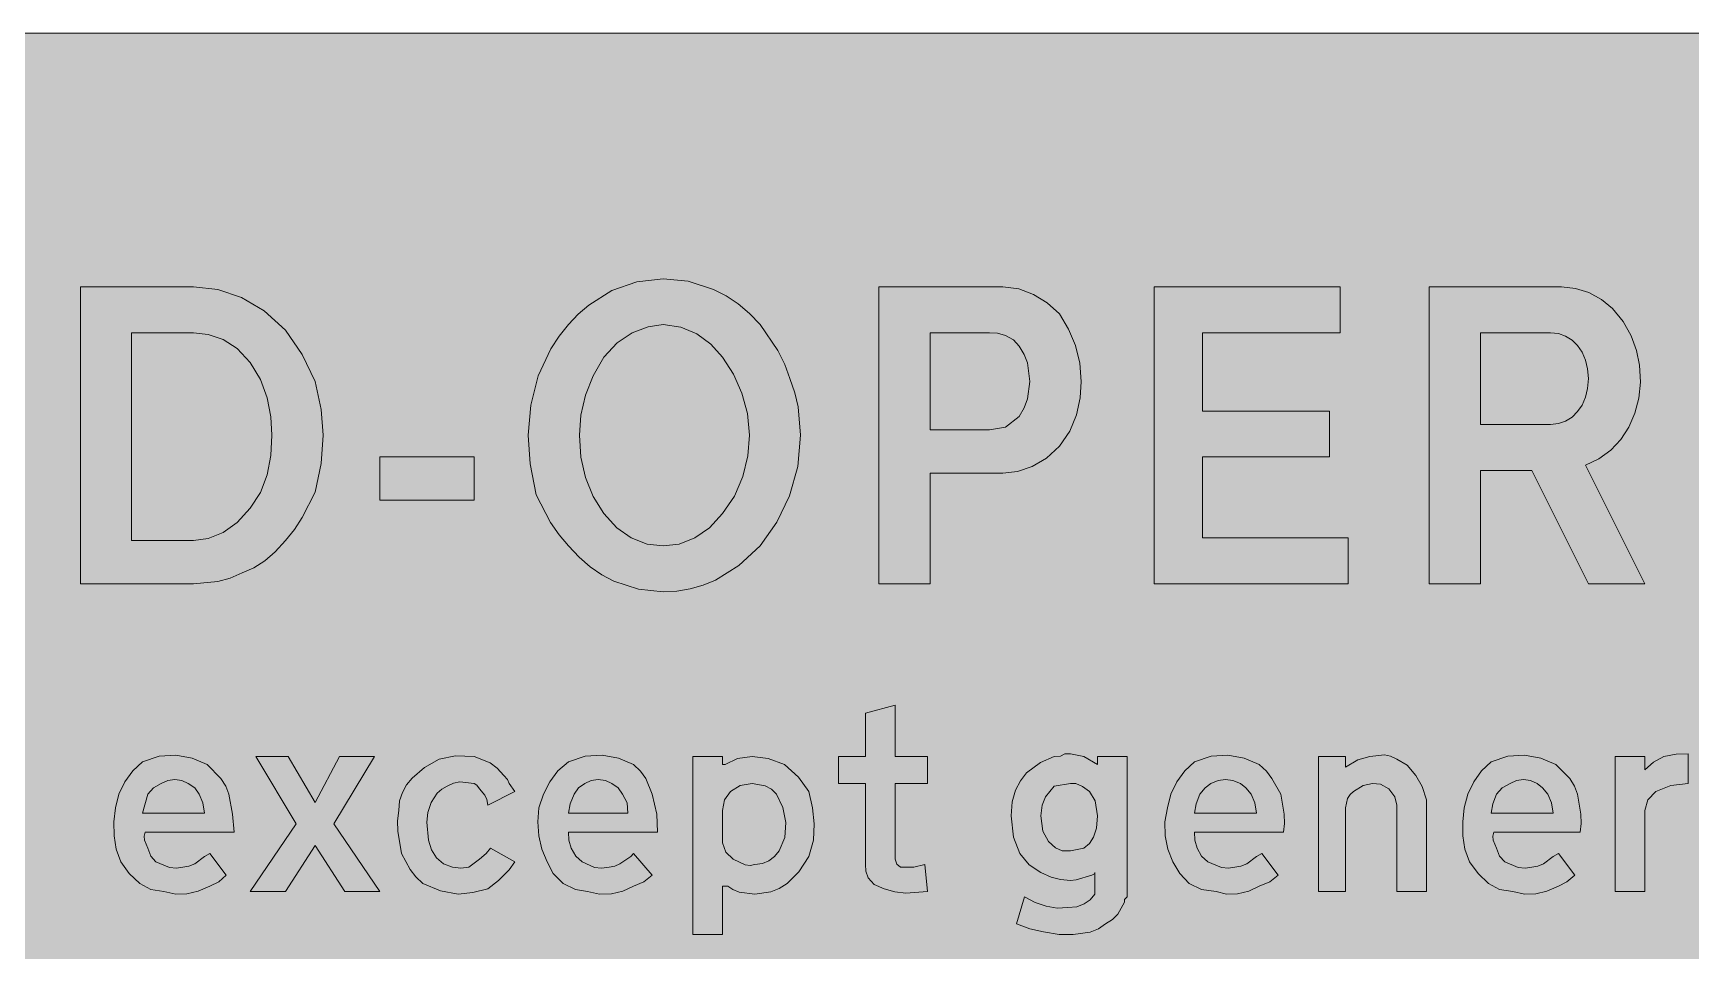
# Model space of a CAD drawing. Header units: metres. Extents: x 10 to 559, y 12 to 260.
# Drawn here: x 342.1 to 452.7, y 198.7 to 259.9 of the extents above; entities that cross this region are included whole.
import ezdxf

# ---------------------------------------------------------------- set-up
doc = ezdxf.new("R2010")
doc.units = ezdxf.units.M
for name, color, linetype, true_color in [('FILL_FIREBRICK_C36B00', 7, 'Continuous', 0xc36b00), ('FILL_WHITE_FFFFFF', 7, 'Continuous', 0xffffff), ('STROKE_WHITE_FFFFFF', 7, 'Continuous', 0xffffff)]:
    doc.layers.add(name, color=color, linetype=linetype, true_color=true_color)

msp = doc.modelspace()

# ---------------------------------------------------------------- hatches: boundary and pattern name
at = {"layer": 'FILL_FIREBRICK_C36B00', "true_color": 0xc36b00}
h = msp.add_hatch(color=7, dxfattribs=at)
h.dxf.hatch_style = 1
h.paths.add_polyline_path([(553.76, 259.79), (555.08, 259.4), (556.32, 258.78), (557.46, 257.94), (558.3, 256.8), (558.92, 255.55), (559.31, 254.24), (559.44, 252.9), (559.44, 19.08), (559.31, 17.73), (558.9, 16.38), (558.25, 15.14), (557.46, 14.04), (556.29, 13.12), (555.01, 12.51), (553.69, 12.17), (552.42, 12.06), (17.46, 12.06), (16.12, 12.17), (14.81, 12.51), (13.56, 13.12), (12.42, 14.04), (11.48, 15.18), (10.8, 16.42), (10.4, 17.74), (10.26, 19.08), (10.26, 252.9), (10.4, 254.25), (10.8, 255.6), (11.48, 256.77), (12.42, 257.94), (13.52, 258.88), (14.76, 259.56), (16.11, 259.87), (17.46, 259.92), (552.42, 259.92), (553.76, 259.79)])
at = {"layer": 'FILL_WHITE_FFFFFF', "true_color": 0xffffff}
h = msp.add_hatch(color=7, dxfattribs=at)
h.dxf.hatch_style = 1
h.paths.add_polyline_path([(387.49, 242.82), (388.33, 242.4), (389.13, 241.87), (389.89, 241.23), (390.6, 240.48), (391.79, 238.75), (392.25, 237.82), (392.58, 236.88), (392.92, 235.93), (393.14, 234.99), (393.3, 233.1), (393.11, 231.01), (392.56, 229.07), (391.71, 227.3), (390.6, 225.72), (389.18, 224.41), (387.63, 223.45), (386.8, 223.11), (385.94, 222.86), (385.05, 222.71), (384.12, 222.66), (382.48, 222.83), (380.83, 223.38), (380.03, 223.8), (379.26, 224.33), (378.52, 224.97), (377.82, 225.72), (377.18, 226.46), (376.6, 227.29), (375.66, 229.14), (375.25, 231.19), (375.12, 233.1), (375.29, 235.11), (375.79, 237.06), (376.64, 238.87), (377.19, 239.71), (377.82, 240.48), (378.46, 241.18), (379.16, 241.79), (380.7, 242.75), (382.38, 243.34), (384.12, 243.54), (385.79, 243.37), (387.49, 242.82)])
h.paths.add_polyline_path([(382.07, 239.94), (381.06, 239.26), (380.16, 238.32), (379.45, 237.07), (378.94, 235.78), (378.64, 234.45), (378.54, 233.1), (378.64, 231.65), (378.94, 230.29), (379.45, 229.02), (380.16, 227.88), (381.03, 226.93), (382, 226.26), (383.05, 225.85), (384.12, 225.72), (385.19, 225.85), (386.23, 226.26), (387.21, 226.93), (388.08, 227.88), (388.89, 229.05), (389.45, 230.35), (389.78, 231.73), (389.88, 233.1), (389.75, 234.55), (389.38, 235.91), (388.82, 237.18), (388.08, 238.32), (387.31, 239.19), (386.37, 239.87), (385.3, 240.32), (384.12, 240.48), (383.12, 240.34), (382.07, 239.94)], flags=16)
h = msp.add_hatch(color=7, dxfattribs=at)
h.dxf.hatch_style = 1
h.paths.add_polyline_path([(355.99, 242.3), (357.51, 241.41), (358.92, 240.12), (360.04, 238.48), (360.9, 236.7), (361.3, 234.83), (361.44, 233.1), (361.3, 231.21), (360.9, 229.32), (360.04, 227.63), (359.53, 226.81), (358.92, 226.08), (358.24, 225.34), (357.55, 224.73), (356.82, 224.26), (356.04, 223.92), (355.23, 223.58), (354.42, 223.36), (352.8, 223.2), (345.24, 223.2), (345.24, 243), (352.8, 243), (354.41, 242.83), (355.99, 242.3)])
h.paths.add_polyline_path([(348.66, 226.08), (352.8, 226.08), (353.77, 226.21), (354.76, 226.62), (355.71, 227.29), (356.58, 228.24), (357.26, 229.28), (357.7, 230.47), (357.95, 231.76), (358.02, 233.1), (357.95, 234.34), (357.7, 235.6), (357.26, 236.82), (356.58, 237.96), (355.71, 238.88), (354.76, 239.49), (353.77, 239.83), (352.8, 239.94), (348.66, 239.94), (348.66, 226.08)], flags=16)
h = msp.add_hatch(color=7, dxfattribs=at)
h.dxf.hatch_style = 1
h.paths.add_polyline_path([(408.83, 242.5), (409.74, 241.94), (410.58, 241.2), (411.18, 240.19), (411.64, 239.08), (411.92, 237.91), (412.02, 236.7), (411.95, 235.59), (411.71, 234.47), (411.26, 233.38), (410.58, 232.38), (409.71, 231.57), (408.76, 231.01), (407.77, 230.68), (406.8, 230.58), (401.94, 230.58), (401.94, 223.2), (398.52, 223.2), (398.52, 243), (406.8, 243), (407.85, 242.87), (408.83, 242.5)])
h.paths.add_polyline_path([(405.9, 233.46), (406.98, 233.64), (407.88, 234.36), (408.22, 234.93), (408.44, 235.53), (408.6, 236.7), (408.44, 237.94), (408.22, 238.5), (407.88, 239.04), (407.5, 239.47), (406.98, 239.76), (406.44, 239.92), (405.9, 239.94), (401.94, 239.94), (401.94, 233.46), (405.9, 233.46)], flags=16)
h = msp.add_hatch(color=7, dxfattribs=at)
h.dxf.hatch_style = 1
h.paths.add_polyline_path([(416.88, 243), (429.3, 243), (429.3, 239.94), (420.12, 239.94), (420.12, 234.72), (428.58, 234.72), (428.58, 231.66), (420.12, 231.66), (420.12, 226.26), (429.84, 226.26), (429.84, 223.2), (416.88, 223.2), (416.88, 243)])
h = msp.add_hatch(color=7, dxfattribs=at)
h.dxf.hatch_style = 1
h.paths.add_polyline_path([(444.06, 243), (445, 242.9), (445.9, 242.62), (446.74, 242.16), (447.48, 241.56), (448.19, 240.69), (448.72, 239.74), (449.07, 238.75), (449.28, 237.78), (449.33, 236.65), (449.22, 235.58), (448.96, 234.57), (448.56, 233.64), (448.02, 232.82), (447.36, 232.11), (446.57, 231.54), (445.68, 231.12), (449.64, 223.2), (445.86, 223.2), (442.08, 230.76), (438.66, 230.76), (438.66, 223.2), (435.24, 223.2), (435.24, 243), (444.06, 243)])
h.paths.add_polyline_path([(443.86, 233.88), (444.34, 234.05), (444.77, 234.31), (445.14, 234.68), (445.44, 235.12), (445.67, 235.64), (445.81, 236.23), (445.86, 236.88), (445.81, 237.53), (445.67, 238.12), (445.44, 238.64), (445.14, 239.09), (444.77, 239.45), (444.34, 239.72), (443.86, 239.88), (443.34, 239.94), (438.66, 239.94), (438.66, 233.82), (443.34, 233.82), (443.86, 233.88)], flags=16)
h = msp.add_hatch(color=7, dxfattribs=at)
h.dxf.hatch_style = 1
h.paths.add_polyline_path([(371.52, 231.66), (371.52, 228.78), (365.22, 228.78), (365.22, 231.66), (371.52, 231.66)])
h = msp.add_hatch(color=7, dxfattribs=at)
h.dxf.hatch_style = 1
h.paths.add_polyline_path([(399.71, 204.5), (399.96, 204.3), (400.86, 204.3), (401.58, 204.48), (401.76, 202.68), (400.32, 202.57), (399.58, 202.65), (398.88, 202.86), (398.2, 203.15), (397.8, 203.58), (397.64, 204.03), (397.62, 204.48), (397.62, 209.88), (395.82, 209.88), (395.82, 211.68), (397.62, 211.68), (397.62, 214.56), (399.6, 215.1), (399.6, 211.68), (401.76, 211.68), (401.76, 209.88), (399.6, 209.88), (399.6, 204.84), (399.71, 204.5)])
h = msp.add_hatch(color=7, dxfattribs=at)
h.dxf.hatch_style = 1
h.paths.add_polyline_path([(349.2, 203.22), (348.5, 203.87), (347.94, 204.66), (347.63, 205.5), (347.49, 206.39), (347.48, 207.32), (347.58, 208.26), (347.81, 209.17), (348.21, 209.99), (348.74, 210.72), (349.38, 211.32), (350.49, 211.7), (351.61, 211.77), (352.7, 211.57), (353.7, 211.14), (354.62, 210.22), (354.94, 209.7), (355.14, 209.16), (355.39, 207.83), (355.5, 206.64), (349.56, 206.64), (349.49, 206.37), (349.51, 206.1), (349.74, 205.56), (349.94, 205.04), (350.28, 204.66), (351.18, 204.28), (351.65, 204.23), (352.08, 204.3), (352.48, 204.36), (352.87, 204.53), (353.52, 205.02), (353.88, 205.2), (354.96, 203.76), (354.49, 203.33), (353.88, 203.04), (353.1, 202.71), (352.35, 202.52), (351.6, 202.51), (350.82, 202.68), (349.94, 202.82), (349.2, 203.22)])
h.paths.add_polyline_path([(353.41, 208.6), (353.16, 209.16), (352.87, 209.59), (352.44, 209.88), (352.01, 210.08), (351.54, 210.15), (351.07, 210.08), (350.64, 209.88), (350.12, 209.59), (349.74, 209.16), (349.38, 207.9), (353.52, 207.9), (353.41, 208.6)], flags=16)
h = msp.add_hatch(color=7, dxfattribs=at)
h.dxf.hatch_style = 1
h.paths.add_polyline_path([(360.9, 205.74), (358.92, 202.68), (356.58, 202.68), (359.64, 207.18), (356.94, 211.68), (359.1, 211.68), (360.9, 208.62), (362.52, 211.68), (364.86, 211.68), (362.16, 207.18), (365.22, 202.68), (362.88, 202.68), (360.9, 205.74)])
h = msp.add_hatch(color=7, dxfattribs=at)
h.dxf.hatch_style = 1
h.paths.add_polyline_path([(370.62, 204.23), (371.16, 204.3), (371.88, 204.84), (372.31, 205.2), (372.6, 205.56), (374.22, 204.66), (373.86, 204.12), (373.14, 203.4), (372.42, 202.86), (371.43, 202.61), (370.44, 202.5), (369.27, 202.72), (368.1, 203.22), (367.62, 203.66), (367.24, 204.14), (366.66, 205.2), (366.43, 206.71), (366.41, 207.4), (366.48, 208.08), (366.54, 208.72), (366.73, 209.29), (367.01, 209.8), (367.38, 210.24), (368.21, 210.94), (369.18, 211.5), (370.28, 211.72), (371.52, 211.68), (372.58, 211.25), (373.06, 210.9), (373.5, 210.42), (373.75, 210.15), (373.86, 209.88), (374.22, 209.34), (372.42, 208.44), (372.36, 208.81), (372.22, 209.11), (371.88, 209.52), (371.7, 209.77), (371.52, 209.88), (370.55, 209.99), (370.13, 209.91), (369.72, 209.7), (369.35, 209.51), (369.04, 209.23), (368.64, 208.62), (368.43, 207.95), (368.35, 207.29), (368.46, 206.1), (368.66, 205.46), (369, 204.93), (369.47, 204.53), (370.08, 204.3), (370.62, 204.23)])
h = msp.add_hatch(color=7, dxfattribs=at)
h.dxf.hatch_style = 1
h.paths.add_polyline_path([(377.46, 203.22), (376.79, 203.87), (376.38, 204.66), (376.04, 205.5), (375.84, 206.39), (375.77, 207.32), (375.84, 208.26), (376.15, 209.17), (376.56, 209.99), (377.11, 210.72), (377.82, 211.32), (378.93, 211.7), (380.05, 211.77), (381.14, 211.57), (382.14, 211.14), (382.62, 210.7), (382.97, 210.22), (383.4, 209.16), (383.71, 207.83), (383.76, 206.64), (377.82, 206.64), (377.84, 206.1), (378, 205.56), (378.29, 205.04), (378.72, 204.66), (379.55, 204.28), (380.01, 204.23), (380.52, 204.3), (380.9, 204.36), (381.24, 204.53), (381.96, 205.02), (382.14, 205.2), (383.4, 203.76), (382.84, 203.33), (382.14, 203.04), (381.43, 202.71), (380.68, 202.52), (379.89, 202.51), (379.08, 202.68), (378.27, 202.82), (377.46, 203.22)])
h.paths.add_polyline_path([(381.73, 208.6), (381.42, 209.16), (381.13, 209.59), (380.7, 209.88), (380.27, 210.08), (379.8, 210.15), (379.33, 210.08), (378.9, 209.88), (378.47, 209.59), (378.18, 209.16), (377.93, 208.53), (377.82, 207.9), (381.78, 207.9), (381.73, 208.6)], flags=16)
h = msp.add_hatch(color=7, dxfattribs=at)
h.dxf.hatch_style = 1
h.paths.add_polyline_path([(391.14, 211.55), (392.22, 211.14), (393.16, 210.31), (393.84, 209.34), (394.09, 208.26), (394.2, 207.18), (394.15, 206.1), (393.84, 205.02), (393.19, 203.99), (392.4, 203.22), (391.86, 202.88), (391.32, 202.66), (390.24, 202.5), (389.2, 202.64), (388.77, 202.8), (388.44, 203.04), (388.08, 203.04), (388.08, 202.86), (388.08, 199.8), (386.1, 199.8), (386.1, 211.68), (388.08, 211.68), (388.08, 211.14), (388.26, 211.14), (389.09, 211.55), (390.06, 211.68), (391.14, 211.55)])
h.paths.add_polyline_path([(388.08, 208.08), (388.08, 205.92), (388.3, 205.31), (388.8, 204.84), (389.59, 204.46), (389.94, 204.41), (390.24, 204.48), (390.75, 204.54), (391.18, 204.73), (391.56, 205.01), (391.86, 205.38), (392.24, 206.27), (392.31, 207.27), (392.11, 208.27), (391.68, 209.16), (391.35, 209.5), (390.94, 209.72), (390.06, 209.88), (389.27, 209.75), (388.62, 209.34), (388.21, 208.78), (388.08, 208.08)], flags=16)
h = msp.add_hatch(color=7, dxfattribs=at)
h.dxf.hatch_style = 1
h.paths.add_polyline_path([(415.08, 202.32), (414.9, 202.14), (414.9, 201.96), (414.47, 201.17), (414.12, 200.82), (413.64, 200.52), (413.18, 200.18), (412.63, 199.96), (411.48, 199.8), (410.56, 199.82), (409.5, 199.98), (408.6, 200.18), (407.7, 200.52), (408.24, 202.32), (408.94, 201.95), (409.68, 201.69), (410.42, 201.56), (411.12, 201.6), (411.73, 201.66), (412.22, 201.85), (412.61, 202.13), (412.92, 202.5), (412.92, 202.68), (412.92, 202.86), (412.92, 203.76), (412.92, 203.94), (412.9, 203.85), (412.74, 203.76), (411.68, 203.45), (411.3, 203.4), (410.65, 203.47), (410.01, 203.63), (409.32, 203.94), (408.55, 204.45), (407.92, 205.22), (407.5, 206.29), (407.34, 207.72), (407.42, 208.65), (407.64, 209.43), (407.97, 210.06), (408.37, 210.58), (409.31, 211.29), (410.22, 211.68), (410.65, 211.7), (410.94, 211.86), (411.3, 211.86), (412.2, 211.68), (413.1, 211.14), (413.1, 211.68), (415.08, 211.68), (415.08, 202.32)])
h.paths.add_polyline_path([(409.63, 208.98), (409.41, 208.43), (409.32, 207.72), (409.47, 206.7), (409.84, 206.01), (410.31, 205.59), (410.76, 205.38), (411.3, 205.38), (412.2, 205.56), (412.57, 205.87), (412.85, 206.3), (413.04, 206.9), (413.1, 207.72), (412.95, 208.72), (412.58, 209.34), (412.11, 209.69), (411.66, 209.88), (411.3, 209.88), (410.22, 209.7), (409.63, 208.98)], flags=16)
h = msp.add_hatch(color=7, dxfattribs=at)
h.dxf.hatch_style = 1
h.paths.add_polyline_path([(419.22, 203.22), (418.61, 203.87), (418.14, 204.66), (417.81, 205.5), (417.62, 206.39), (417.61, 207.32), (417.78, 208.26), (418.01, 209.17), (418.41, 209.99), (418.94, 210.72), (419.58, 211.32), (420.69, 211.7), (421.81, 211.77), (422.9, 211.57), (423.9, 211.14), (424.38, 210.7), (424.75, 210.22), (425.34, 209.16), (425.56, 207.83), (425.59, 207.21), (425.52, 206.64), (419.58, 206.64), (419.6, 206.1), (419.76, 205.56), (420.05, 205.04), (420.48, 204.66), (421.38, 204.28), (421.85, 204.23), (422.28, 204.3), (422.68, 204.36), (423.07, 204.53), (423.72, 205.02), (424.08, 205.2), (425.16, 203.76), (424.6, 203.33), (423.9, 203.04), (423.2, 202.71), (422.46, 202.52), (421.72, 202.51), (421.02, 202.68), (420.05, 202.82), (419.22, 203.22)])
h.paths.add_polyline_path([(423.61, 208.6), (423.36, 209.16), (423, 209.59), (422.64, 209.88), (422.13, 210.08), (421.65, 210.15), (421.17, 210.08), (420.66, 209.88), (420.3, 209.59), (419.94, 209.16), (419.69, 208.53), (419.58, 207.9), (423.72, 207.9), (423.61, 208.6)], flags=16)
h = msp.add_hatch(color=7, dxfattribs=at)
h.dxf.hatch_style = 1
h.paths.add_polyline_path([(430.83, 209.75), (430.2, 209.34), (429.96, 209.15), (429.79, 208.87), (429.66, 208.26), (429.66, 202.68), (427.86, 202.68), (427.86, 211.68), (429.66, 211.68), (429.66, 210.96), (430.47, 211.46), (431.28, 211.68), (432.25, 211.79), (432.67, 211.71), (433.08, 211.5), (433.78, 211.1), (434.34, 210.42), (434.77, 209.68), (435.06, 208.8), (435.06, 202.68), (433.08, 202.68), (433.08, 208.44), (432.95, 208.98), (432.54, 209.52), (432, 209.83), (431.46, 209.88), (430.83, 209.75)])
h = msp.add_hatch(color=7, dxfattribs=at)
h.dxf.hatch_style = 1
h.paths.add_polyline_path([(439.2, 203.22), (438.5, 203.87), (437.94, 204.66), (437.63, 205.5), (437.49, 206.39), (437.48, 207.32), (437.58, 208.26), (437.81, 209.17), (438.21, 209.99), (438.74, 210.72), (439.38, 211.32), (440.49, 211.7), (441.61, 211.77), (442.7, 211.57), (443.7, 211.14), (444.62, 210.22), (444.94, 209.7), (445.14, 209.16), (445.36, 207.83), (445.39, 207.21), (445.32, 206.64), (439.56, 206.64), (439.49, 206.37), (439.51, 206.1), (439.74, 205.56), (439.94, 205.04), (440.28, 204.66), (441.18, 204.28), (441.65, 204.23), (442.08, 204.3), (442.48, 204.36), (442.87, 204.53), (443.52, 205.02), (443.88, 205.2), (444.96, 203.76), (444.42, 203.33), (443.88, 203.04), (443.1, 202.71), (442.35, 202.52), (441.6, 202.51), (440.82, 202.68), (439.94, 202.82), (439.2, 203.22)])
h.paths.add_polyline_path([(443.41, 208.6), (443.16, 209.16), (442.8, 209.59), (442.44, 209.88), (442.01, 210.08), (441.54, 210.15), (441.07, 210.08), (440.64, 209.88), (440.12, 209.59), (439.74, 209.16), (439.49, 208.53), (439.38, 207.9), (443.52, 207.9), (443.41, 208.6)], flags=16)
h = msp.add_hatch(color=7, dxfattribs=at)
h.dxf.hatch_style = 1
h.paths.add_polyline_path([(450.2, 211.3), (450.9, 211.68), (451.71, 211.84), (452.52, 211.86), (452.52, 209.88), (451.37, 209.75), (450.36, 209.34), (449.82, 208.8), (449.64, 208.08), (449.64, 202.68), (447.66, 202.68), (447.66, 211.68), (449.64, 211.68), (449.64, 210.78), (450.2, 211.3)])

# ---------------------------------------------------------------- linework, layer by layer
at = {"layer": 'FILL_FIREBRICK_C36B00', "lineweight": 0, "true_color": 0xc36b00}
msp.add_lwpolyline([(17.46, 259.92), (552.42, 259.92), (553.76, 259.79), (555.08, 259.4), (556.32, 258.78), (557.46, 257.94), (558.3, 256.8), (558.92, 255.55), (559.31, 254.24), (559.44, 252.9), (559.44, 19.08), (559.31, 17.73), (558.9, 16.38), (558.25, 15.14), (557.46, 14.04), (556.29, 13.12), (555.01, 12.51), (553.69, 12.17), (552.42, 12.06), (17.46, 12.06)], dxfattribs=at)
at = {"layer": 'FILL_WHITE_FFFFFF', "lineweight": 0, "true_color": 0xffffff}
for points in [[(387.49, 242.82), (388.33, 242.4), (389.13, 241.87), (389.89, 241.23), (390.6, 240.48), (391.79, 238.75), (392.25, 237.82), (392.58, 236.88), (392.92, 235.93), (393.14, 234.99), (393.3, 233.1), (393.11, 231.01), (392.56, 229.07), (391.71, 227.3), (390.6, 225.72), (389.18, 224.41), (387.63, 223.45), (386.8, 223.11), (385.94, 222.86), (385.05, 222.71), (384.12, 222.66), (382.48, 222.83), (380.83, 223.38), (380.03, 223.8), (379.26, 224.33), (378.52, 224.97), (377.82, 225.72), (377.18, 226.46), (376.6, 227.29), (375.66, 229.14), (375.25, 231.19), (375.12, 233.1), (375.29, 235.11), (375.79, 237.06), (376.64, 238.87), (377.19, 239.71), (377.82, 240.48), (378.46, 241.18), (379.16, 241.79), (380.7, 242.75), (382.38, 243.34), (384.12, 243.54), (385.79, 243.37)], [(355.99, 242.3), (357.51, 241.41), (358.92, 240.12), (360.04, 238.48), (360.9, 236.7), (361.3, 234.83), (361.44, 233.1), (361.3, 231.21), (360.9, 229.32), (360.04, 227.63), (359.53, 226.81), (358.92, 226.08), (358.24, 225.34), (357.55, 224.73), (356.82, 224.26), (356.04, 223.92), (355.23, 223.58), (354.42, 223.36), (352.8, 223.2), (345.24, 223.2), (345.24, 243), (352.8, 243), (354.41, 242.83)], [(408.83, 242.5), (409.74, 241.94), (410.58, 241.2), (411.18, 240.19), (411.64, 239.08), (411.92, 237.91), (412.02, 236.7), (411.95, 235.59), (411.71, 234.47), (411.26, 233.38), (410.58, 232.38), (409.71, 231.57), (408.76, 231.01), (407.77, 230.68), (406.8, 230.58), (401.94, 230.58), (401.94, 223.2), (398.52, 223.2), (398.52, 243), (406.8, 243), (407.85, 242.87)], [(416.88, 243), (429.3, 243), (429.3, 239.94), (420.12, 239.94), (420.12, 234.72), (428.58, 234.72), (428.58, 231.66), (420.12, 231.66), (420.12, 226.26), (429.84, 226.26), (429.84, 223.2), (416.88, 223.2)], [(444.06, 243), (445, 242.9), (445.9, 242.62), (446.74, 242.16), (447.48, 241.56), (448.19, 240.69), (448.72, 239.74), (449.07, 238.75), (449.28, 237.78), (449.33, 236.65), (449.22, 235.58), (448.96, 234.57), (448.56, 233.64), (448.02, 232.82), (447.36, 232.11), (446.57, 231.54), (445.68, 231.12), (449.64, 223.2), (445.86, 223.2), (442.08, 230.76), (438.66, 230.76), (438.66, 223.2), (435.24, 223.2), (435.24, 243)], [(382.07, 239.94), (381.06, 239.26), (380.16, 238.32), (379.45, 237.07), (378.94, 235.78), (378.64, 234.45), (378.54, 233.1), (378.64, 231.65), (378.94, 230.29), (379.45, 229.02), (380.16, 227.88), (381.03, 226.93), (382, 226.26), (383.05, 225.85), (384.12, 225.72), (385.19, 225.85), (386.23, 226.26), (387.21, 226.93), (388.08, 227.88), (388.89, 229.05), (389.45, 230.35), (389.78, 231.73), (389.88, 233.1), (389.75, 234.55), (389.38, 235.91), (388.82, 237.18), (388.08, 238.32), (387.31, 239.19), (386.37, 239.87), (385.3, 240.32), (384.12, 240.48), (383.12, 240.34)], [(348.66, 226.08), (352.8, 226.08), (353.77, 226.21), (354.76, 226.62), (355.71, 227.29), (356.58, 228.24), (357.26, 229.28), (357.7, 230.47), (357.95, 231.76), (358.02, 233.1), (357.95, 234.34), (357.7, 235.6), (357.26, 236.82), (356.58, 237.96), (355.71, 238.88), (354.76, 239.49), (353.77, 239.83), (352.8, 239.94), (348.66, 239.94)], [(405.9, 233.46), (406.98, 233.64), (407.88, 234.36), (408.22, 234.93), (408.44, 235.53), (408.6, 236.7), (408.44, 237.94), (408.22, 238.5), (407.88, 239.04), (407.5, 239.47), (406.98, 239.76), (406.44, 239.92), (405.9, 239.94), (401.94, 239.94), (401.94, 233.46)], [(443.86, 233.88), (444.34, 234.05), (444.77, 234.31), (445.14, 234.68), (445.44, 235.12), (445.67, 235.64), (445.81, 236.23), (445.86, 236.88), (445.81, 237.53), (445.67, 238.12), (445.44, 238.64), (445.14, 239.09), (444.77, 239.45), (444.34, 239.72), (443.86, 239.88), (443.34, 239.94), (438.66, 239.94), (438.66, 233.82), (443.34, 233.82)], [(371.52, 231.66), (371.52, 228.78), (365.22, 228.78), (365.22, 231.66)], [(399.71, 204.5), (399.96, 204.3), (400.86, 204.3), (401.58, 204.48), (401.76, 202.68), (400.32, 202.57), (399.58, 202.65), (398.88, 202.86), (398.2, 203.15), (397.8, 203.58), (397.64, 204.03), (397.62, 204.48), (397.62, 209.88), (395.82, 209.88), (395.82, 211.68), (397.62, 211.68), (397.62, 214.56), (399.6, 215.1), (399.6, 211.68), (401.76, 211.68), (401.76, 209.88), (399.6, 209.88), (399.6, 204.84)], [(349.2, 203.22), (348.5, 203.87), (347.94, 204.66), (347.63, 205.5), (347.49, 206.39), (347.48, 207.32), (347.58, 208.26), (347.81, 209.17), (348.21, 209.99), (348.74, 210.72), (349.38, 211.32), (350.49, 211.7), (351.61, 211.77), (352.7, 211.57), (353.7, 211.14), (354.62, 210.22), (354.94, 209.7), (355.14, 209.16), (355.39, 207.83), (355.5, 206.64), (349.56, 206.64), (349.49, 206.37), (349.51, 206.1), (349.74, 205.56), (349.94, 205.04), (350.28, 204.66), (351.18, 204.28), (351.65, 204.23), (352.08, 204.3), (352.48, 204.36), (352.87, 204.53), (353.52, 205.02), (353.88, 205.2), (354.96, 203.76), (354.49, 203.33), (353.88, 203.04), (353.1, 202.71), (352.35, 202.52), (351.6, 202.51), (350.82, 202.68), (349.94, 202.82)], [(360.9, 205.74), (358.92, 202.68), (356.58, 202.68), (359.64, 207.18), (356.94, 211.68), (359.1, 211.68), (360.9, 208.62), (362.52, 211.68), (364.86, 211.68), (362.16, 207.18), (365.22, 202.68), (362.88, 202.68)], [(370.62, 204.23), (371.16, 204.3), (371.88, 204.84), (372.31, 205.2), (372.6, 205.56), (374.22, 204.66), (373.86, 204.12), (373.14, 203.4), (372.42, 202.86), (371.43, 202.61), (370.44, 202.5), (369.27, 202.72), (368.1, 203.22), (367.62, 203.66), (367.24, 204.14), (366.66, 205.2), (366.43, 206.71), (366.41, 207.4), (366.48, 208.08), (366.54, 208.72), (366.73, 209.29), (367.01, 209.8), (367.38, 210.24), (368.21, 210.94), (369.18, 211.5), (370.28, 211.72), (371.52, 211.68), (372.58, 211.25), (373.06, 210.9), (373.5, 210.42), (373.75, 210.15), (373.86, 209.88), (374.22, 209.34), (372.42, 208.44), (372.36, 208.81), (372.22, 209.11), (371.88, 209.52), (371.7, 209.77), (371.52, 209.88), (370.55, 209.99), (370.13, 209.91), (369.72, 209.7), (369.35, 209.51), (369.04, 209.23), (368.64, 208.62), (368.43, 207.95), (368.35, 207.29), (368.46, 206.1), (368.66, 205.46), (369, 204.93), (369.47, 204.53), (370.08, 204.3)], [(377.46, 203.22), (376.79, 203.87), (376.38, 204.66), (376.04, 205.5), (375.84, 206.39), (375.77, 207.32), (375.84, 208.26), (376.15, 209.17), (376.56, 209.99), (377.11, 210.72), (377.82, 211.32), (378.93, 211.7), (380.05, 211.77), (381.14, 211.57), (382.14, 211.14), (382.62, 210.7), (382.97, 210.22), (383.4, 209.16), (383.71, 207.83), (383.76, 206.64), (377.82, 206.64), (377.84, 206.1), (378, 205.56), (378.29, 205.04), (378.72, 204.66), (379.55, 204.28), (380.01, 204.23), (380.52, 204.3), (380.9, 204.36), (381.24, 204.53), (381.96, 205.02), (382.14, 205.2), (383.4, 203.76), (382.84, 203.33), (382.14, 203.04), (381.43, 202.71), (380.68, 202.52), (379.89, 202.51), (379.08, 202.68), (378.27, 202.82)], [(391.14, 211.55), (392.22, 211.14), (393.16, 210.31), (393.84, 209.34), (394.09, 208.26), (394.2, 207.18), (394.15, 206.1), (393.84, 205.02), (393.19, 203.99), (392.4, 203.22), (391.86, 202.88), (391.32, 202.66), (390.24, 202.5), (389.2, 202.64), (388.77, 202.8), (388.44, 203.04), (388.08, 203.04), (388.08, 202.86), (388.08, 199.8), (386.1, 199.8), (386.1, 211.68), (388.08, 211.68), (388.08, 211.14), (388.26, 211.14), (389.09, 211.55), (390.06, 211.68)], [(415.08, 202.32), (414.9, 202.14), (414.9, 201.96), (414.47, 201.17), (414.12, 200.82), (413.64, 200.52), (413.18, 200.18), (412.63, 199.96), (411.48, 199.8), (410.56, 199.82), (409.5, 199.98), (408.6, 200.18), (407.7, 200.52), (408.24, 202.32), (408.94, 201.95), (409.68, 201.69), (410.42, 201.56), (411.12, 201.6), (411.73, 201.66), (412.22, 201.85), (412.61, 202.13), (412.92, 202.5), (412.92, 202.68), (412.92, 202.86), (412.92, 203.76), (412.92, 203.94), (412.9, 203.85), (412.74, 203.76), (411.68, 203.45), (411.3, 203.4), (410.65, 203.47), (410.01, 203.63), (409.32, 203.94), (408.55, 204.45), (407.92, 205.22), (407.5, 206.29), (407.34, 207.72), (407.42, 208.65), (407.64, 209.43), (407.97, 210.06), (408.37, 210.58), (409.31, 211.29), (410.22, 211.68), (410.65, 211.7), (410.94, 211.86), (411.3, 211.86), (412.2, 211.68), (413.1, 211.14), (413.1, 211.68), (415.08, 211.68)], [(419.22, 203.22), (418.61, 203.87), (418.14, 204.66), (417.81, 205.5), (417.62, 206.39), (417.61, 207.32), (417.78, 208.26), (418.01, 209.17), (418.41, 209.99), (418.94, 210.72), (419.58, 211.32), (420.69, 211.7), (421.81, 211.77), (422.9, 211.57), (423.9, 211.14), (424.38, 210.7), (424.75, 210.22), (425.34, 209.16), (425.56, 207.83), (425.59, 207.21), (425.52, 206.64), (419.58, 206.64), (419.6, 206.1), (419.76, 205.56), (420.05, 205.04), (420.48, 204.66), (421.38, 204.28), (421.85, 204.23), (422.28, 204.3), (422.68, 204.36), (423.07, 204.53), (423.72, 205.02), (424.08, 205.2), (425.16, 203.76), (424.6, 203.33), (423.9, 203.04), (423.2, 202.71), (422.46, 202.52), (421.72, 202.51), (421.02, 202.68), (420.05, 202.82)], [(430.83, 209.75), (430.2, 209.34), (429.96, 209.15), (429.79, 208.87), (429.66, 208.26), (429.66, 202.68), (427.86, 202.68), (427.86, 211.68), (429.66, 211.68), (429.66, 210.96), (430.47, 211.46), (431.28, 211.68), (432.25, 211.79), (432.67, 211.71), (433.08, 211.5), (433.78, 211.1), (434.34, 210.42), (434.77, 209.68), (435.06, 208.8), (435.06, 202.68), (433.08, 202.68), (433.08, 208.44), (432.95, 208.98), (432.54, 209.52), (432, 209.83), (431.46, 209.88)], [(439.2, 203.22), (438.5, 203.87), (437.94, 204.66), (437.63, 205.5), (437.49, 206.39), (437.48, 207.32), (437.58, 208.26), (437.81, 209.17), (438.21, 209.99), (438.74, 210.72), (439.38, 211.32), (440.49, 211.7), (441.61, 211.77), (442.7, 211.57), (443.7, 211.14), (444.62, 210.22), (444.94, 209.7), (445.14, 209.16), (445.36, 207.83), (445.39, 207.21), (445.32, 206.64), (439.56, 206.64), (439.49, 206.37), (439.51, 206.1), (439.74, 205.56), (439.94, 205.04), (440.28, 204.66), (441.18, 204.28), (441.65, 204.23), (442.08, 204.3), (442.48, 204.36), (442.87, 204.53), (443.52, 205.02), (443.88, 205.2), (444.96, 203.76), (444.42, 203.33), (443.88, 203.04), (443.1, 202.71), (442.35, 202.52), (441.6, 202.51), (440.82, 202.68), (439.94, 202.82)], [(450.2, 211.3), (450.9, 211.68), (451.71, 211.84), (452.52, 211.86), (452.52, 209.88), (451.37, 209.75), (450.36, 209.34), (449.82, 208.8), (449.64, 208.08), (449.64, 202.68), (447.66, 202.68), (447.66, 211.68), (449.64, 211.68), (449.64, 210.78)], [(353.41, 208.6), (353.16, 209.16), (352.87, 209.59), (352.44, 209.88), (352.01, 210.08), (351.54, 210.15), (351.07, 210.08), (350.64, 209.88), (350.12, 209.59), (349.74, 209.16), (349.38, 207.9), (353.52, 207.9)], [(381.73, 208.6), (381.42, 209.16), (381.13, 209.59), (380.7, 209.88), (380.27, 210.08), (379.8, 210.15), (379.33, 210.08), (378.9, 209.88), (378.47, 209.59), (378.18, 209.16), (377.93, 208.53), (377.82, 207.9), (381.78, 207.9)], [(388.08, 208.08), (388.08, 205.92), (388.3, 205.31), (388.8, 204.84), (389.59, 204.46), (389.94, 204.41), (390.24, 204.48), (390.75, 204.54), (391.18, 204.73), (391.56, 205.01), (391.86, 205.38), (392.24, 206.27), (392.31, 207.27), (392.11, 208.27), (391.68, 209.16), (391.35, 209.5), (390.94, 209.72), (390.06, 209.88), (389.27, 209.75), (388.62, 209.34), (388.21, 208.78)], [(409.63, 208.98), (409.41, 208.43), (409.32, 207.72), (409.47, 206.7), (409.84, 206.01), (410.31, 205.59), (410.76, 205.38), (411.3, 205.38), (412.2, 205.56), (412.57, 205.87), (412.85, 206.3), (413.04, 206.9), (413.1, 207.72), (412.95, 208.72), (412.58, 209.34), (412.11, 209.69), (411.66, 209.88), (411.3, 209.88), (410.22, 209.7)], [(423.61, 208.6), (423.36, 209.16), (423, 209.59), (422.64, 209.88), (422.13, 210.08), (421.65, 210.15), (421.17, 210.08), (420.66, 209.88), (420.3, 209.59), (419.94, 209.16), (419.69, 208.53), (419.58, 207.9), (423.72, 207.9)], [(443.41, 208.6), (443.16, 209.16), (442.8, 209.59), (442.44, 209.88), (442.01, 210.08), (441.54, 210.15), (441.07, 210.08), (440.64, 209.88), (440.12, 209.59), (439.74, 209.16), (439.49, 208.53), (439.38, 207.9), (443.52, 207.9)]]:
    msp.add_lwpolyline(points, close=True, dxfattribs=at)
at = {"layer": 'STROKE_WHITE_FFFFFF', "lineweight": 0, "true_color": 0xffffff}
for points in [[(435.24, 223.2), (435.24, 243)], [(388.08, 211.68), (388.08, 211.32)]]:
    msp.add_lwpolyline(points, dxfattribs=at)

doc.saveas('drawing.dxf')
